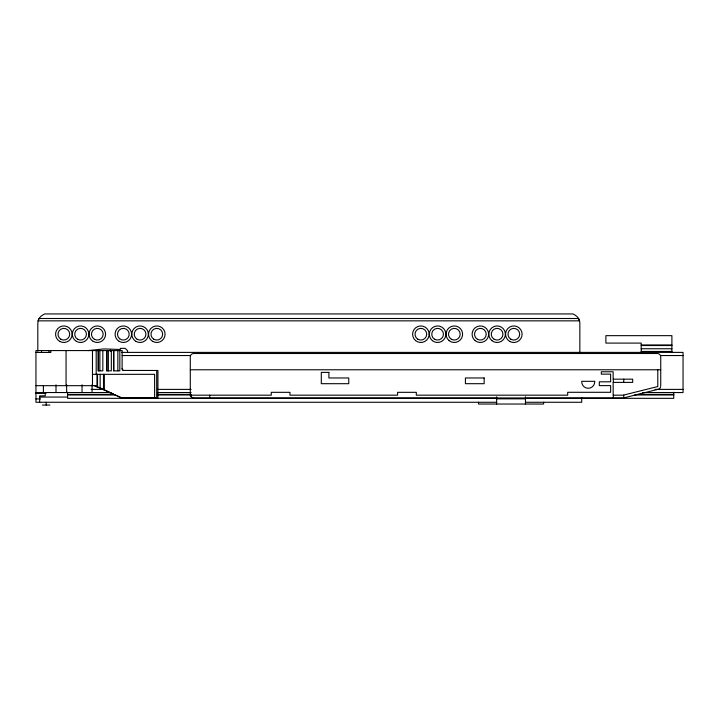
<?xml version="1.0" encoding="UTF-8"?>
<svg xmlns="http://www.w3.org/2000/svg" width="719" height="719" viewBox="0 0 719 719"><rect width="100%" height="100%" fill="white"/><g stroke="black" fill="none" stroke-linecap="round" stroke-linejoin="round"><path stroke-width="1.08" d="M496.64 402.272L35.95 402.272L35.95 350.575L122.14 350.575L122.122 368.613A1.815 1.753 90 0 0 122.266 369.332A1.878 1.806 89.3 0 0 122.958 370.168A1.95 1.878 88.4 0 0 123.623 370.438L157.937 370.474L157.937 397.76L121.017 397.76A255.155 15.279 24.1 0 0 104.318 390.049L97.523 387.173L97.523 374.329M110.367 351.42L110.429 349.488M88.015 350.575L103.869 348.931L120.352 349.488L120.352 348.373L125.205 348.373L127.569 350.728L127.623 352.391M641.213 344.949L671.897 344.949M641.213 345.542L671.897 345.542M641.213 348.742L671.897 348.742M641.213 351.456L671.897 351.456M35.95 352.436L50.824 352.436L50.824 350.575M121.466 352.391L683.05 352.391L683.05 392.556L642.615 392.556M122.113 355.546L190.463 355.546M660.608 355.546L683.05 355.546M190.283 369.773L660.734 369.773M92.445 374.329L154.612 374.329L154.612 397.76M35.95 385.672L94.71 385.672M91.142 389.392L104.615 389.392M157.407 389.392L191.101 389.392M654.973 389.392L683.05 389.392M35.95 392.538L111.355 392.556M157.407 392.556L191.101 392.556M35.95 393.347L46.061 393.347M67.559 394.425L113.584 394.425M157.371 394.425L191.047 394.425M637.834 394.425L673.757 394.425M67.559 394.983L115.831 394.983M157.371 394.983L191.047 394.983M634.464 394.983L673.757 394.983M39.671 397.059L67.721 397.059M497.512 398.326L67.559 398.326L67.559 392.223M525.571 398.326L673.757 398.326L673.757 392.223M35.95 398.919L40.444 398.919M496.64 398.829L525.463 398.829M525.463 402.272L581.707 402.272L581.707 397.859M42.457 405.058L49.899 405.058M192.746 397.823L191.137 396.825L190.337 395.18L271.27 395.18L271.27 392.322L289.955 392.322L289.955 395.18L397.616 395.18L397.616 392.322L416.31 392.322L416.31 395.18L567.686 395.18L567.686 392.295L610.629 392.295L610.629 385.618L599.295 385.618L599.295 381.807L610.629 381.807L610.629 374.141L601.327 374.141L601.327 371.777L613.154 371.777L613.154 379.165L632.684 379.165L632.684 382.4L613.154 382.4L613.154 395.18L623.202 395.18L657.786 386.543L657.786 369.773M94.216 385.672L97.523 387.173M671.897 352.391L671.897 335.656L605.883 335.656L605.883 343.089L641.213 343.089L641.213 352.391M660.734 386.031L660.734 356.849A3.343 3.343 0 0 0 657.391 353.505L193.636 353.505A3.343 3.343 0 0 0 190.283 356.849L190.283 394.596A3.343 3.343 0 0 0 193.636 397.949L623.544 397.949L658.2 389.285A3.343 3.343 0 0 0 660.617 386.912M623.733 379.165L623.733 382.4M623.733 395.055L623.733 397.904M613.316 379.165L613.316 382.4M613.316 395.18L613.316 397.949M579.847 352.355L579.847 323.244A9.293 9.293 0 0 0 575.2 315.192L573.043 313.942L44.614 313.942L42.457 315.192A9.293 9.293 0 0 0 37.81 323.244L37.81 351.232M543.591 402.272L543.591 404.033L478.503 404.033L478.503 402.272M525.463 396.78L525.463 404.033M496.64 396.78L496.64 404.033M209.714 395.18L209.714 397.949M156.706 370.474L156.706 397.76M119.83 350.575L119.83 370.86L113.584 370.86L113.584 350.575M117.853 350.575L117.853 370.86M113.863 350.575L113.863 370.86M111.337 350.575L111.337 370.86L106.574 370.86L106.574 350.575M108.362 350.575L108.362 370.86M106.978 350.575L106.978 370.86M104.318 374.329L104.318 390.049M103.491 374.329L103.491 389.671M102.835 350.575L102.835 370.86L98.072 370.86L98.072 350.575M100.166 374.329L100.166 388.278M99.869 350.575L99.869 370.86M98.485 350.575L98.485 370.86M96.993 374.329L96.993 386.93M96.193 350.575L96.193 374.329M92.481 350.575L92.481 385.672M92.068 384.818L92.068 392.538M82.038 384.773L82.038 392.538M66.633 384.809L66.633 392.538M66.067 350.575L66.067 385.672M56.001 384.809L56.001 392.538M48.964 350.575L48.964 352.436M46.178 402.272L46.178 405.058M45.243 392.538L45.243 395.854L39.671 395.854L39.671 402.272M43.392 385.483L43.392 392.538M41.531 350.575L41.531 352.436M123.983 370.465A1.869 1.851 -90 0 1 122.113 368.613M113.638 394.102A259.2 15.521 24.1 0 0 111.652 393.185A259.676 15.548 24.1 0 0 105.127 390.183M117.592 395.935A259.2 15.521 24.1 0 1 121.529 397.76M95.267 385.672A259.676 15.548 24.1 0 1 97.739 386.804M98.566 387.173A259.676 15.548 24.1 0 1 104.309 389.806M578.552 318.499L39.114 318.499A11.513 10.066 0 0 0 38.125 320.845L579.532 320.845A11.513 10.066 0 0 0 578.552 318.499M328.889 372.388L321.303 372.388L321.303 383.694L348.769 383.694L348.769 377.969L328.889 377.969L328.889 372.388M484.157 377.969L465.418 377.969L465.418 383.694L484.157 383.694L484.157 377.969M594.712 381.322L581.725 381.322A6.507 6.507 0 0 0 588.214 388.278A6.507 6.507 0 0 0 594.712 381.322M451.406 339.287A5.86 5.86 0 0 0 460.187 334.209A5.86 5.86 0 0 0 451.406 329.14A5.86 5.86 0 0 0 451.406 339.287M152.68 341.381A8.277 8.277 0 0 0 165.091 334.209A8.277 8.277 0 0 0 152.68 327.046A8.277 8.277 0 0 0 152.68 341.381M153.884 339.287A5.86 5.86 0 0 0 162.674 334.209A5.86 5.86 0 0 0 153.884 329.14A5.86 5.86 0 0 0 153.884 339.287M449.123 340.644A8.277 8.277 0 0 0 462.506 335.503A8.277 8.277 0 0 0 451.37 326.489A8.277 8.277 0 0 0 449.123 340.644M477.434 339.287A5.86 5.86 0 0 0 486.224 334.209A5.86 5.86 0 0 0 477.434 329.14A5.86 5.86 0 0 0 477.434 339.287M475.16 340.644A8.277 8.277 0 0 0 488.543 335.503A8.277 8.277 0 0 0 477.398 326.489A8.277 8.277 0 0 0 475.16 340.644M494.169 339.287A5.86 5.86 0 0 0 502.958 334.209A5.86 5.86 0 0 0 494.169 329.14A5.86 5.86 0 0 0 494.169 339.287M491.895 340.644A8.277 8.277 0 0 0 505.277 335.503A8.277 8.277 0 0 0 494.133 326.489A8.277 8.277 0 0 0 491.895 340.644M510.912 339.287A5.86 5.86 0 0 0 519.693 334.209A5.86 5.86 0 0 0 510.912 329.14A5.86 5.86 0 0 0 510.912 339.287M509.699 341.381A8.277 8.277 0 0 0 522.111 334.209A8.277 8.277 0 0 0 509.699 327.046A8.277 8.277 0 0 0 509.699 341.381M415.654 340.644A8.277 8.277 0 0 0 429.036 335.503A8.277 8.277 0 0 0 417.901 326.489A8.277 8.277 0 0 0 415.654 340.644M417.937 339.287A5.86 5.86 0 0 0 426.718 334.209A5.86 5.86 0 0 0 417.937 329.14A5.86 5.86 0 0 0 417.937 339.287M434.671 339.287A5.86 5.86 0 0 0 443.452 334.209A5.86 5.86 0 0 0 434.671 329.14A5.86 5.86 0 0 0 434.671 339.287M432.389 340.644A8.277 8.277 0 0 0 445.771 335.503A8.277 8.277 0 0 0 434.636 326.489A8.277 8.277 0 0 0 432.389 340.644M137.149 339.287A5.86 5.86 0 0 0 145.939 334.209A5.86 5.86 0 0 0 137.149 329.14A5.86 5.86 0 0 0 137.149 339.287M135.945 341.381A8.277 8.277 0 0 0 148.357 334.209A8.277 8.277 0 0 0 135.945 327.046A8.277 8.277 0 0 0 135.945 341.381M93.173 341.381A8.277 8.277 0 0 0 105.585 334.209A8.277 8.277 0 0 0 93.173 327.046A8.277 8.277 0 0 0 93.173 341.381M76.439 341.381A8.277 8.277 0 0 0 88.85 334.209A8.277 8.277 0 0 0 76.439 327.046A8.277 8.277 0 0 0 76.439 341.381M119.21 341.381A8.277 8.277 0 0 0 131.622 334.209A8.277 8.277 0 0 0 119.21 327.046A8.277 8.277 0 0 0 119.21 341.381M59.704 341.381A8.277 8.277 0 0 0 72.116 334.209A8.277 8.277 0 0 0 59.704 327.046A8.277 8.277 0 0 0 59.704 341.381M60.917 339.287A5.86 5.86 0 0 0 69.698 334.209A5.86 5.86 0 0 0 60.917 329.14A5.86 5.86 0 0 0 60.917 339.287M77.652 339.287A5.86 5.86 0 0 0 86.433 334.209A5.86 5.86 0 0 0 77.652 329.14A5.86 5.86 0 0 0 77.652 339.287M94.387 339.287A5.86 5.86 0 0 0 103.168 334.209A5.86 5.86 0 0 0 94.387 329.14A5.86 5.86 0 0 0 94.387 339.287M119.66 338.766A5.86 5.86 0 0 0 129.132 335.126A5.86 5.86 0 0 0 121.25 328.745A5.86 5.86 0 0 0 119.66 338.766"/></g></svg>
